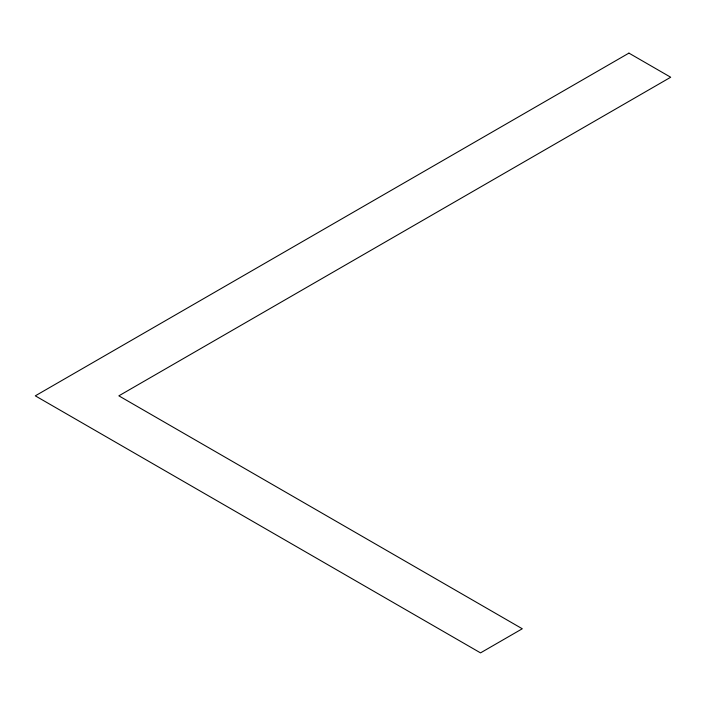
<?xml version="1.0" encoding="UTF-8"?>
<svg xmlns="http://www.w3.org/2000/svg" width="706" height="706" viewBox="0 0 706 706"><rect width="100%" height="100%" fill="white"/><g stroke="black" fill="none" stroke-linecap="round" stroke-linejoin="round"><path stroke-width="1.06" d="M628.922 53.118L35.3 395.837L480.521 652.882L522.29 628.764L118.855 395.837L670.7 77.236L628.922 53.118"/></g></svg>
